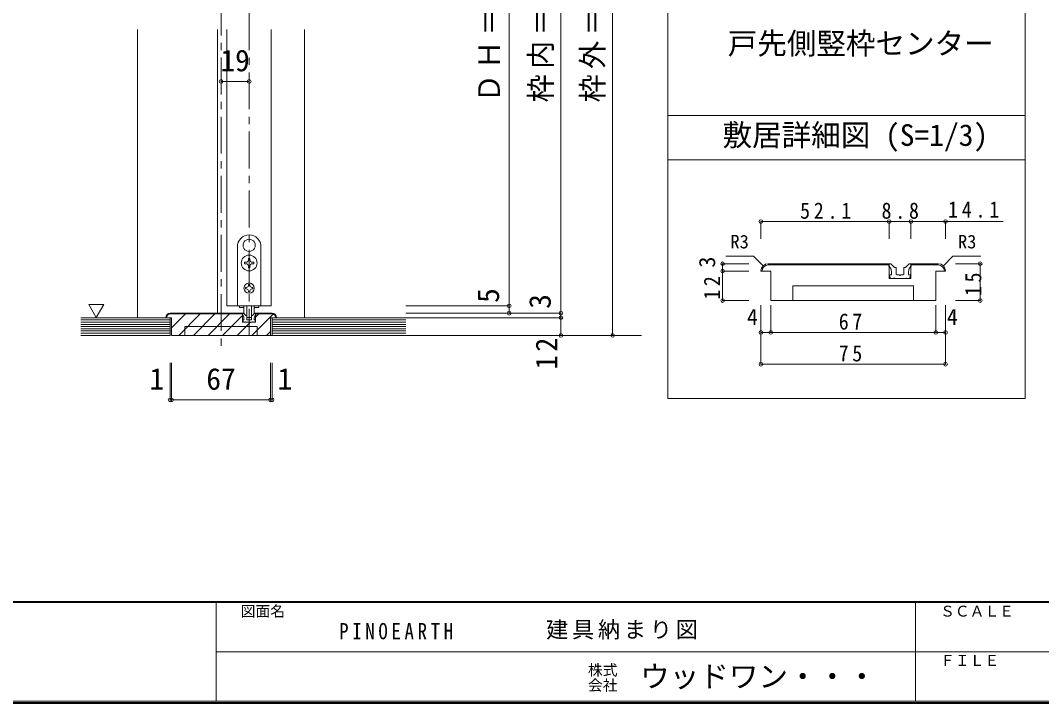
# Model space of a CAD drawing. Units: millimetres, scale not verified, with parts at other scales. Extents: x -957 to 993, y -689 to 708.
# Drawn here: x -115 to 576, y -689 to -227 of the extents above; entities that cross this region are included whole.
import ezdxf
from ezdxf.enums import TextEntityAlignment as Align

# ---------------------------------------------------------------- set-up
doc = ezdxf.new("R2010")
doc.units = ezdxf.units.MM
doc.header["$LTSCALE"] = 5
doc.header["$PDMODE"] = 32
doc.header["$PDSIZE"] = 2.5
doc.linetypes.add('CHAIN1', pattern=[8, 5, -1, 1, -1])
doc.layers.add('0-B_寸法', color=7, linetype='Continuous', lineweight=9)
doc.layers.add('F-1_枠', color=6, linetype='Continuous', lineweight=9)
doc.layers.add('F-0_補助線', color=7, linetype='Continuous')
doc.layers.add('F-A_文字', color=7, linetype='Continuous')
doc.styles.add('HG丸ｺﾞｼｯｸM-PRO', font='')
doc.styles.add('ＭＳ ゴシック', font='')
doc.styles.get('HG丸ｺﾞｼｯｸM-PRO').set_extended_font_data('HG丸ｺﾞｼｯｸM-PRO')
doc.styles.get('ＭＳ ゴシック').set_extended_font_data('MS Gothic')

msp = doc.modelspace()

# ---------------------------------------------------------------- linework, layer by layer
at = {"layer": '0-B_寸法', "linetype": 'CHAIN1'}
for p, q in [((21.182, 68.058), (21.182, -449.942)), ((40.182, 18.058), (40.182, -439.942)), ((305.682, -439.942), (-73.818, -439.942))]:
    msp.add_line(p, q, dxfattribs=at)
at = {"layer": '0-B_寸法'}
for p, q in [((323.5, 68.058), (323.5, -482.581)), ((565.377, 68.058), (565.377, -482.581)), ((251.182, -439.942), (251.182, 10.058)), ((286.182, 10.058), (286.182, -427.942)), ((216.182, -19.942), (216.182, -419.942)), ((-35.318, -232.942), (-35.318, -427.942)), ((18.682, -232.942), (18.682, -424.942)), ((25.182, -232.942), (25.182, -419.942)), ((55.182, -232.942), (55.182, -419.942)), ((77.682, -232.942), (77.682, -427.942)), ((565.377, -291.088), (323.5, -291.088)), ((565.377, -321.088), (323.5, -321.088)), ((386.479, -362.905), (386.479, -374.572)), ((386.479, -362.905), (473.313, -362.905)), ((473.313, -362.905), (487.979, -362.905)), ((473.313, -362.905), (473.313, -374.572)), ((487.979, -362.905), (487.979, -374.572)), ((487.979, -362.905), (550.412, -362.905)), ((511.479, -362.905), (511.479, -374.572)), ((40.083, -374.794), (40.182, -374.892)), ((40.281, -374.794), (40.182, -374.892)), ((36.539, -380.931), (36.674, -380.967)), ((36.638, -381.102), (36.674, -380.967)), ((43.824, -380.931), (43.689, -380.967)), ((43.725, -381.102), (43.689, -380.967)), ((381.479, -386.386), (362.788, -386.386)), ((387.944, -392.851), (381.479, -386.386)), ((37.032, -390.442), (37.032, -391.442)), ((37.982, -390.442), (37.032, -390.442)), ((37.032, -391.442), (37.982, -391.442)), ((39.682, -393.142), (39.682, -394.092)), ((40.682, -388.742), (40.682, -387.792)), ((40.682, -394.092), (40.682, -393.142)), ((360.618, -391.386), (360.618, -416.386)), ((360.618, -391.386), (378.25, -391.386)), ((391.479, -391.386), (473.313, -391.386)), ((391.479, -392.22), (473.313, -392.22)), ((473.313, -391.386), (473.313, -401.386)), ((476.749, -393.74), (474.64, -391.631)), ((477.103, -393.887), (477.646, -393.887)), ((484.189, -393.887), (483.646, -393.887)), ((484.542, -393.74), (486.652, -391.631)), ((488.146, -391.387), (487.241, -391.387)), ((487.979, -391.386), (506.479, -391.386)), ((487.979, -391.386), (487.979, -401.386)), ((487.979, -392.22), (506.479, -392.22)), ((488.146, -393.053), (488.146, -391.387)), ((534.977, -391.386), (518.171, -391.386)), ((534.977, -391.386), (534.977, -416.386)), ((39.682, -394.092), (40.682, -394.092)), ((360.618, -396.386), (378.25, -396.386)), ((474.813, -398.887), (473.813, -398.887)), ((474.813, -398.887), (474.813, -396.78)), ((477.979, -398.387), (477.979, -394.22)), ((478.479, -398.887), (480.146, -398.887)), ((480.146, -398.887), (480.646, -399.387)), ((480.646, -399.387), (481.146, -398.887)), ((481.146, -398.887), (482.813, -398.887)), ((483.313, -398.387), (483.313, -394.22)), ((486.479, -398.887), (486.479, -396.78)), ((486.479, -398.887), (487.479, -398.887)), ((486.979, -401.387), (487.789, -399.343)), ((37.782, -407.442), (37.782, -408.442)), ((38.382, -407.442), (37.782, -407.442)), ((39.682, -405.542), (39.682, -406.142)), ((39.682, -405.542), (40.682, -405.542)), ((40.682, -405.542), (40.682, -406.142)), ((41.982, -407.442), (42.582, -407.442)), ((42.582, -407.442), (42.582, -408.442)), ((408.146, -406.386), (489.813, -406.386)), ((408.146, -416.386), (408.146, -406.386)), ((473.313, -401.386), (487.979, -401.386)), ((484.479, -401.387), (476.813, -401.387)), ((484.813, -401.053), (484.479, -401.387)), ((485.146, -401.387), (484.813, -401.053)), ((485.146, -401.387), (486.979, -401.387)), ((489.813, -416.386), (489.813, -406.386)), ((37.782, -408.442), (38.382, -408.442)), ((39.682, -409.742), (39.682, -410.342)), ((40.682, -410.342), (39.682, -410.342)), ((40.682, -409.742), (40.682, -410.342)), ((42.582, -408.442), (41.982, -408.442)), ((-68.254, -419.129), (-63.254, -427.789)), ((25.182, -419.942), (55.182, -419.942)), ((33.582, -419.942), (33.582, -421.142)), ((33.582, -421.142), (36.714, -421.142)), ((36.682, -424.364), (36.682, -419.942)), ((38.682, -419.942), (38.682, -427.564)), ((41.682, -427.564), (41.682, -419.942)), ((43.649, -421.142), (46.782, -421.142)), ((43.682, -424.364), (43.682, -419.942)), ((46.782, -419.942), (46.782, -421.142)), ((216.182, -419.942), (146.182, -419.942)), ((216.182, -424.942), (216.182, -419.942)), ((360.618, -416.386), (378.25, -416.386)), ((386.479, -437.931), (386.479, -419.505)), ((504.813, -416.386), (393.146, -416.386)), ((393.146, -437.931), (393.146, -419.505)), ((504.813, -437.931), (504.813, -419.505)), ((511.479, -437.931), (511.479, -419.505)), ((534.977, -416.386), (518.171, -416.386)), ((-73.818, -427.942), (-13.318, -427.942)), ((-13.318, -424.942), (35.782, -424.942)), ((-13.318, -425.442), (35.782, -425.442)), ((-13.318, -439.942), (-13.318, -427.942)), ((-13.318, -439.942), (-13.318, -427.942)), ((-12.318, -434.905), (-2.855, -425.442)), ((-7.456, -439.942), (7.044, -425.442)), ((2.444, -439.942), (16.944, -425.442)), ((12.343, -439.942), (26.843, -425.442)), ((22.243, -439.942), (35.782, -426.403)), ((35.782, -430.942), (35.782, -424.942)), ((37.844, -426.354), (36.578, -425.089)), ((36.682, -429.442), (36.682, -428.178)), ((38.056, -426.442), (38.382, -426.442)), ((38.582, -429.142), (38.582, -426.642)), ((41.382, -427.864), (38.982, -427.864)), ((41.782, -429.142), (41.782, -426.642)), ((42.307, -426.442), (41.982, -426.442)), ((42.042, -439.942), (56.428, -425.556)), ((42.52, -426.354), (43.785, -425.089)), ((43.682, -429.442), (43.682, -428.178)), ((44.682, -424.942), (44.139, -424.942)), ((55.682, -424.942), (44.582, -424.942)), ((44.582, -430.942), (44.582, -424.942)), ((44.582, -427.503), (46.642, -425.442)), ((55.682, -425.442), (44.582, -425.442)), ((44.682, -425.942), (44.682, -424.942)), ((54.682, -439.942), (54.682, -427.942)), ((58.682, -427.942), (54.682, -427.942)), ((146.182, -427.942), (55.682, -427.942)), ((55.682, -439.942), (55.682, -427.942)), ((55.682, -439.942), (55.682, -427.942)), ((251.182, -424.942), (146.182, -424.942)), ((216.182, -424.942), (146.182, -424.942)), ((251.182, -427.942), (146.182, -427.942)), ((286.182, -439.942), (286.182, -427.942)), ((-73.818, -429.442), (-13.318, -429.442)), ((-73.818, -430.942), (-13.318, -430.942)), ((-73.818, -432.442), (-13.318, -432.442)), ((-73.818, -433.942), (-13.318, -433.942)), ((32.142, -439.942), (41.142, -430.942)), ((35.782, -430.942), (44.582, -430.942)), ((36.682, -429.442), (36.082, -429.442)), ((42.482, -430.942), (37.882, -430.942)), ((38.882, -429.442), (39.882, -429.442)), ((39.882, -429.442), (40.182, -429.742)), ((40.182, -429.742), (40.482, -429.442)), ((40.482, -429.442), (41.482, -429.442)), ((42.682, -430.742), (42.482, -430.942)), ((42.882, -430.942), (42.682, -430.742)), ((42.882, -430.942), (43.982, -430.942)), ((43.682, -429.442), (44.282, -429.442)), ((43.982, -430.942), (44.468, -429.716)), ((45.682, -439.942), (45.682, -433.942)), ((146.182, -429.442), (55.682, -429.442)), ((146.182, -430.942), (55.682, -430.942)), ((146.182, -432.442), (55.682, -432.442)), ((146.182, -433.942), (55.682, -433.942)), ((-73.818, -435.442), (-13.318, -435.442)), ((-73.818, -436.942), (-13.318, -436.942)), ((-73.818, -438.442), (-13.318, -438.442)), ((-73.818, -439.942), (-13.318, -439.942)), ((-12.318, -439.942), (54.682, -439.942)), ((51.941, -439.942), (54.682, -437.202)), ((146.182, -435.442), (55.682, -435.442)), ((146.182, -436.942), (55.682, -436.942)), ((146.182, -438.442), (55.682, -438.442)), ((146.182, -439.942), (55.682, -439.942)), ((286.182, -439.942), (146.182, -439.942)), ((386.479, -437.931), (511.479, -437.931)), ((386.479, -459.467), (386.479, -437.931)), ((511.479, -459.467), (511.479, -437.931)), ((386.479, -459.467), (511.479, -459.467)), ((565.377, -482.581), (323.5, -482.581))]:
    msp.add_line(p, q, dxfattribs=at)
at = {"layer": '0-B_寸法', "color": 4}
for p, q in [((21.182, -268.094), (40.182, -268.094)), ((-13.318, -483.593), (-13.318, -458.593)), ((-12.318, -483.593), (-12.318, -458.593)), ((54.682, -483.593), (54.682, -458.593)), ((55.682, -483.593), (55.682, -458.593)), ((-13.318, -483.593), (-12.318, -483.593)), ((-12.318, -483.593), (54.682, -483.593)), ((54.682, -483.593), (55.682, -483.593))]:
    msp.add_line(p, q, dxfattribs=at)
at = {"layer": '0-B_寸法'}
for points in [[(48.182, -379.942), (48.182, -419.942), (32.182, -419.942), (32.182, -379.942)], [(510.015, -392.851), (516.479, -386.386), (535.306, -386.386)], [(40.682, -387.792), (39.682, -387.792), (39.682, -388.742)], [(42.382, -391.442), (43.332, -391.442), (43.332, -390.442), (42.382, -390.442)], [(473.146, -393.053), (473.146, -391.387), (474.051, -391.387)], [(393.146, -416.386), (393.146, -396.386), (386.479, -396.386)], [(476.146, -401.387), (474.313, -401.387), (473.503, -399.343)], [(504.813, -416.386), (504.813, -396.386), (511.479, -396.386)], [(476.146, -401.387), (476.479, -401.053), (476.813, -401.387)], [(-68.254, -419.129), (-58.254, -419.129), (-63.254, -427.789)], [(-12.318, -439.942), (-12.318, -427.942), (-16.318, -427.942)], [(35.682, -425.942), (35.682, -424.942), (36.225, -424.942)], [(-3.318, -439.942), (-3.318, -433.942), (45.682, -433.942)], [(37.482, -430.942), (36.382, -430.942), (35.896, -429.716)], [(37.482, -430.942), (37.682, -430.742), (37.882, -430.942)]]:
    msp.add_lwpolyline(points, dxfattribs=at)
for centre, radius in [((40.182, -390.942), 5.35), ((40.182, -407.942), 3.5)]:
    msp.add_circle(centre, radius, dxfattribs=at)
for centre, radius, start, end in [((40.182, -379.942), 8, 0, 180), ((40.182, -378.942), 4.15, 91.3645, 208.6355), ((40.182, -378.942), 4.15, 331.3645, 88.6355), ((40.182, -378.942), 4.15, 211.3645, 328.6355), ((37.982, -388.742), 1.7, 270, 0), ((37.982, -393.142), 1.7, 0, 90), ((42.382, -388.742), 1.7, 180, 270), ((42.382, -393.142), 1.7, 90, 180), ((391.479, -396.386), 5, 90, 180), ((391.479, -396.386), 4.167, 90, 180), ((469.813, -396.78), 5, 0, 48.19), ((474.051, -392.22), 0.833, 45, 90), ((477.103, -393.387), 0.5, 225, 270), ((477.646, -394.22), 0.333, 0, 90), ((483.646, -394.22), 0.333, 90, 180), ((484.189, -393.387), 0.5, 270, 315), ((491.479, -396.78), 5, 131.81, 180), ((487.241, -392.22), 0.833, 90, 135), ((506.479, -396.386), 5, 0, 90), ((506.479, -396.386), 4.167, 0, 90), ((473.813, -399.22), 0.333, 90, 201.616), ((478.479, -398.387), 0.5, 180, 270), ((482.813, -398.387), 0.5, 270, 0), ((487.479, -399.22), 0.333, 338.384, 90), ((38.382, -406.142), 1.3, 270, 0), ((41.982, -406.142), 1.3, 180, 270), ((38.382, -409.742), 1.3, 0, 90), ((41.982, -409.742), 1.3, 90, 180), ((-13.318, -427.942), 3, 90, 180), ((-13.318, -427.942), 2.5, 90.0008, 180), ((33.682, -428.178), 3, 0, 48.19), ((36.225, -425.442), 0.5, 45, 90), ((38.682, -424.364), 2, 180, 264.78409), ((38.056, -426.142), 0.3, 225, 270), ((38.382, -426.642), 0.2, 0, 90), ((38.482, -426.554), 0.2, 0, 84.78409), ((38.982, -427.564), 0.3, 180, 270), ((41.382, -427.564), 0.3, 270, 0), ((41.882, -426.554), 0.2, 95.21591, 180), ((41.982, -426.642), 0.2, 90, 180), ((41.682, -424.364), 2, 275.21591, 0), ((42.307, -426.142), 0.3, 270, 315), ((46.682, -428.178), 3, 131.81, 180), ((44.139, -425.442), 0.5, 90, 135), ((55.682, -427.942), 3, 0, 90), ((55.682, -427.942), 2.5, 0, 90), ((36.082, -429.642), 0.2, 90, 201.616), ((38.882, -429.142), 0.3, 180, 270), ((41.482, -429.142), 0.3, 270, 0), ((44.282, -429.642), 0.2, 338.384, 90)]:
    msp.add_arc(centre, radius, start, end, dxfattribs=at)
for p in [(21.182, -268.094), (40.182, -268.094), (386.479, -362.905), (473.313, -362.905), (487.979, -362.905), (511.479, -362.905), (360.618, -391.386), (534.977, -391.386), (360.618, -396.386), (216.182, -419.942), (360.618, -416.386), (534.977, -416.386), (216.182, -424.942), (251.182, -424.942), (251.182, -427.942), (251.182, -439.942), (286.182, -439.942), (386.479, -437.931), (393.146, -437.931), (504.813, -437.931), (511.479, -437.931), (386.479, -459.467), (511.479, -459.467), (-13.318, -483.593), (-12.318, -483.593), (54.682, -483.593), (55.682, -483.593)]:
    msp.add_point(p, dxfattribs=at)
at = {"layer": 'F-1_枠'}
for p, q in [((992.782, -619.898), (-957.218, -619.898)), ((992.782, -620.731), (-957.218, -620.731)), ((17.782, -620.731), (17.782, -687.398)), ((491.115, -620.731), (491.115, -687.398)), ((17.782, -654.065), (991.115, -654.066)), ((992.782, -687.398), (-957.218, -687.398)), ((992.782, -688.231), (-957.218, -688.231)), ((992.782, -689.065), (-957.218, -689.065))]:
    msp.add_line(p, q, dxfattribs=at)

# ---------------------------------------------------------------- texts
at = {"layer": '0-B_寸法', "style": 'ＭＳ ゴシック'}
for s, height, p in [('戸先側竪枠センター', 14.66, (364.069, -254.074)), ('19', 14.66, (20.682, -265.594)), ('敷居詳細図 (S=1/3)', 14.66, (360.56, -316.088)), ('R3', 9.164, (365.878, -383.798)), ('R3', 9.164, (519.865, -383.798)), ('4', 11, (377.038, -436.176)), ('4', 11, (512.354, -436.176)), ('1', 14.66, (-27.332, -481.093)), ('67', 14.66, (11.182, -481.093)), ('1', 14.66, (59.39, -481.093))]:
    msp.add_text(s, height=height, dxfattribs=at).set_placement(p, align=Align.BOTTOM_LEFT)
for s, height, p in [('3', 11, (358.844, -394.077)), ('5', 14.66, (213.682, -417.942)), ('3', 14.66, (248.682, -421.942))]:
    msp.add_text(s, height=height, rotation=90, dxfattribs=at).set_placement(p, align=Align.BOTTOM_LEFT)
at = {"layer": '0-B_寸法', "attachment_point": 7, "rotation": 90, "style": 'ＭＳ ゴシック'}
for s, insert, char_height in [('\\T1.19;\\W0.95;ＤＨ＝1,983', (213.682, -282.192), 14.66), ('\\T1.19;\\W0.95;枠内＝2,002', (248.682, -282.192), 14.66), ('\\T1.19;\\W0.95;枠外＝2,047', (283.682, -282.192), 14.66), ('\\T1.36;\\W0.9;12', (358.844, -415.761), 11), ('\\T1.36;\\W0.9;15', (535.81, -413.261), 11), ('\\T1.27;\\W0.95;12', (248.682, -462.986), 14.66)]:
    msp.add_mtext(s, dxfattribs=dict(at, insert=insert, char_height=char_height))
at = {"layer": '0-B_寸法', "char_height": 11, "attachment_point": 7, "style": 'ＭＳ ゴシック'}
for s, insert in [('\\T1.38;\\W0.9;52.1', (413.021, -361.15)), ('\\T1.38;\\W0.9;8.8', (468.146, -361.15)), ('\\T1.38;\\W0.9;14.1', (513.191, -360.365)), ('\\T1.36;\\W0.9;67', (439.188, -436.176)), ('\\T1.36;\\W0.9;75', (439.188, -457.712))]:
    msp.add_mtext(s, dxfattribs=dict(at, insert=insert))
at = {"layer": 'F-0_補助線', "insert": (101.115, -645.731), "char_height": 11, "attachment_point": 7, "style": 'ＭＳ ゴシック'}
msp.add_mtext('\\T1.39;\\W0.85;PINOEARTH', dxfattribs=at)
at = {"layer": 'F-1_枠', "color": 7, "style": 'HG丸ｺﾞｼｯｸM-PRO'}
for s, height, p in [('株式', 7.331, (269.449, -672.232)), ('ウッドワン・・・', 14.66, (304.825, -682.398)), ('会社', 7.331, (269.449, -682.565))]:
    msp.add_text(s, height=height, dxfattribs=at).set_placement(p, align=Align.BOTTOM_LEFT)
at = {"layer": 'F-A_文字', "style": 'ＭＳ ゴシック'}
for s, p in [('図面名', (34.449, -632.398)), ('ＳＣＡＬＥ', (507.782, -632.398)), ('ＦＩＬＥ', (507.782, -665.732))]:
    msp.add_text(s, height=7.331, dxfattribs=at).set_placement(p, align=Align.BOTTOM_LEFT)
at = {"layer": 'F-A_文字', "insert": (241.115, -645.731), "char_height": 11, "attachment_point": 7, "style": 'ＭＳ ゴシック'}
msp.add_mtext('\\T1.17;建具納まり図', dxfattribs=at)

doc.saveas('drawing.dxf')
